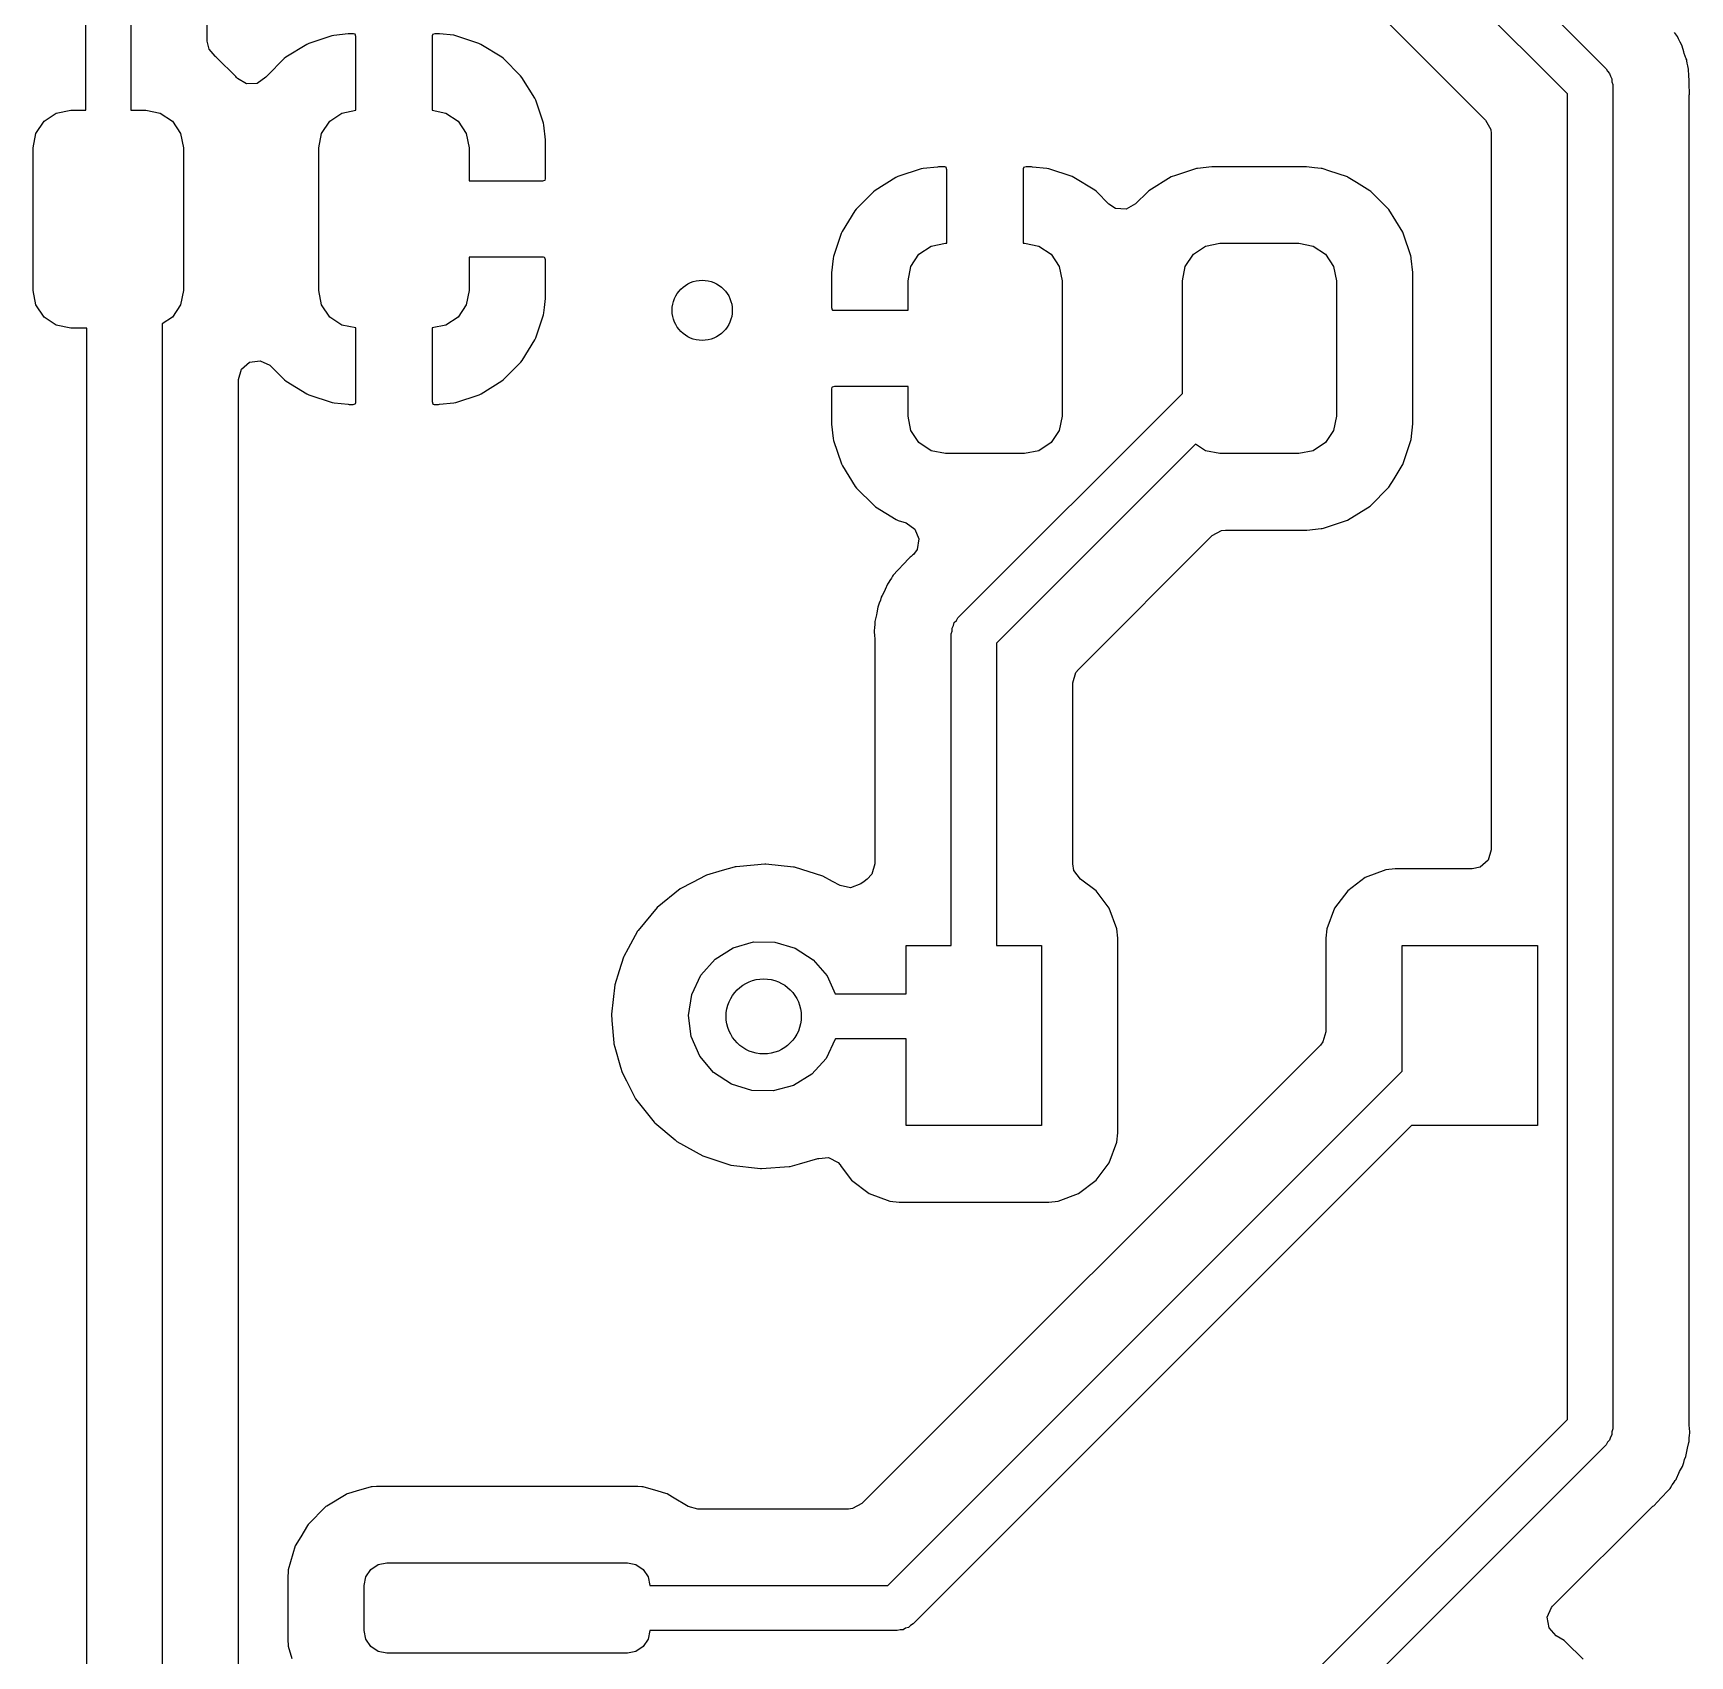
# Model space of a CAD drawing. Extents: x 51 to 243, y -135 to -54.
# Drawn here: x 224.4 to 235.42, y -93.03 to -82.23 of the extents above; entities that cross this region are included whole.
import ezdxf

# ---------------------------------------------------------------- set-up
doc = ezdxf.new("R2010")
doc.units = 0
doc.layers.add('BLACK', color=7, linetype='CONTINUOUS')

msp = doc.modelspace()

# ---------------------------------------------------------------- linework, layer by layer
at = {"layer": 'BLACK', "linetype": 'CONTINUOUS'}
for p, q in [((224.753, -82.742), (224.753, -80.325)), ((225.053, -80.3871), (225.053, -82.742)), ((232.993, -80.5924), (234.867, -82.4659)), ((234.611, -82.6341), (232.905, -80.9286)), ((225.561, -82.2824), (225.561, -81.0715)), ((232.795, -81.5374), (234.065, -82.8079)), ((225.574, -82.3369), (225.561, -82.2824)), ((226.223, -82.3048), (226.085, -82.3901)), ((226.236, -82.2986), (226.223, -82.3048)), ((226.39, -82.2471), (226.236, -82.2986)), ((226.404, -82.2443), (226.39, -82.2471)), ((226.499, -82.2343), (226.404, -82.2443)), ((226.506, -82.234), (226.499, -82.2343)), ((226.535, -82.234), (226.506, -82.234)), ((226.543, -82.2357), (226.535, -82.234)), ((226.545, -82.2369), (226.543, -82.2357)), ((226.549, -82.2521), (226.545, -82.2369)), ((226.549, -82.7428), (226.549, -82.2521)), ((227.059, -82.2399), (227.057, -82.2475)), ((227.057, -82.2475), (227.057, -82.7428)), ((227.06, -82.2385), (227.059, -82.2399)), ((227.075, -82.234), (227.06, -82.2385)), ((227.1, -82.234), (227.075, -82.234)), ((227.107, -82.2343), (227.1, -82.234)), ((227.201, -82.244), (227.107, -82.2343)), ((227.214, -82.2469), (227.201, -82.244)), ((227.369, -82.298), (227.214, -82.2469)), ((227.382, -82.3042), (227.369, -82.298)), ((227.52, -82.3892), (227.382, -82.3042)), ((235.342, -82.2523), (235.322, -82.2247)), ((235.348, -82.2671), (235.342, -82.2523)), ((235.35, -82.2722), (235.348, -82.2671)), ((235.359, -82.29), (235.35, -82.2722)), ((235.37, -82.3084), (235.359, -82.29)), ((235.372, -82.316), (235.37, -82.3084)), ((235.383, -82.3528), (235.372, -82.316)), ((225.615, -82.383), (225.574, -82.3369)), ((225.614, -82.3843), (225.615, -82.383)), ((225.62, -82.3889), (225.614, -82.3843)), ((225.626, -82.3927), (225.62, -82.3889)), ((225.751, -82.5177), (225.626, -82.3927)), ((226.074, -82.3991), (225.959, -82.5138)), ((226.085, -82.3901), (226.074, -82.3991)), ((227.531, -82.3983), (227.52, -82.3892)), ((227.646, -82.5128), (227.531, -82.3983)), ((235.386, -82.364), (235.383, -82.3528)), ((235.4, -82.3996), (235.386, -82.364)), ((235.403, -82.4069), (235.4, -82.3996)), ((235.4, -82.3996), (235.4, -82.3996)), ((235.404, -82.4148), (235.403, -82.4069)), ((235.406, -82.4282), (235.404, -82.4148)), ((235.404, -82.4148), (235.404, -82.4148)), ((235.41, -82.4476), (235.406, -82.4282)), ((225.755, -82.5236), (225.751, -82.5177)), ((225.762, -82.5314), (225.755, -82.5236)), ((225.823, -82.5671), (225.762, -82.5314)), ((225.952, -82.5228), (225.894, -82.5638)), ((225.959, -82.5138), (225.952, -82.5228)), ((227.655, -82.5242), (227.646, -82.5128)), ((227.74, -82.662), (227.655, -82.5242)), ((234.867, -82.4659), (234.876, -82.483)), ((234.876, -82.483), (234.89, -82.497)), ((234.89, -82.497), (234.896, -82.5161)), ((234.896, -82.5161), (234.905, -82.5332)), ((234.905, -82.5332), (234.905, -82.5529)), ((235.416, -82.4682), (235.41, -82.4476)), ((235.417, -82.5128), (235.416, -82.4682)), ((235.418, -82.5143), (235.417, -82.5128)), ((235.418, -82.5262), (235.418, -82.5143)), ((235.419, -82.5306), (235.418, -82.5262)), ((235.419, -82.5597), (235.419, -82.5306)), ((225.894, -82.5638), (225.823, -82.5671)), ((234.611, -91.4555), (234.611, -82.6341)), ((234.905, -82.5529), (234.911, -82.572)), ((234.911, -82.572), (234.911, -91.5176)), ((235.419, -82.5636), (235.419, -82.5597)), ((235.421, -82.6345), (235.419, -82.5636)), ((235.419, -82.6541), (235.42, -82.6422)), ((235.419, -91.4806), (235.419, -82.6541)), ((235.42, -82.6422), (235.421, -82.6345)), ((235.42, -82.6422), (235.42, -82.6422)), ((224.476, -82.8152), (224.557, -82.761)), ((224.557, -82.761), (224.653, -82.742)), ((224.653, -82.742), (224.753, -82.742)), ((225.053, -82.742), (225.153, -82.742)), ((225.153, -82.742), (225.249, -82.761)), ((225.249, -82.761), (225.33, -82.8152)), ((226.376, -82.8152), (226.457, -82.761)), ((226.457, -82.761), (226.549, -82.7428)), ((227.057, -82.7428), (227.149, -82.761)), ((227.149, -82.761), (227.23, -82.8152)), ((227.746, -82.6752), (227.74, -82.662)), ((227.798, -82.8294), (227.746, -82.6752)), ((224.422, -82.8963), (224.476, -82.8152)), ((225.33, -82.8152), (225.384, -82.8963)), ((226.322, -82.8963), (226.376, -82.8152)), ((227.23, -82.8152), (227.284, -82.8963)), ((227.801, -82.8428), (227.798, -82.8294)), ((227.811, -82.9384), (227.801, -82.8428)), ((234.065, -82.8079), (234.099, -82.8702)), ((234.099, -82.8702), (234.102, -82.897)), ((224.403, -82.992), (224.422, -82.8963)), ((225.384, -82.8963), (225.403, -82.992)), ((226.303, -82.992), (226.322, -82.8963)), ((227.284, -82.8963), (227.303, -82.992)), ((227.811, -82.9449), (227.811, -82.9384)), ((227.811, -83.1995), (227.811, -82.9449)), ((234.102, -82.897), (234.102, -87.6655)), ((224.403, -83.942), (224.403, -82.992)), ((225.403, -82.992), (225.403, -83.942)), ((226.303, -83.942), (226.303, -82.992)), ((227.303, -82.992), (227.303, -83.213)), ((227.793, -83.213), (227.808, -83.2085)), ((227.808, -83.2085), (227.809, -83.2071)), ((227.809, -83.2071), (227.811, -83.1995)), ((230.143, -83.1908), (230.005, -83.2761)), ((230.156, -83.1846), (230.143, -83.1908)), ((230.31, -83.1331), (230.156, -83.1846)), ((230.324, -83.1303), (230.31, -83.1331)), ((230.419, -83.1203), (230.324, -83.1303)), ((230.426, -83.12), (230.419, -83.1203)), ((230.468, -83.12), (230.426, -83.12)), ((230.476, -83.1217), (230.468, -83.12)), ((230.477, -83.1229), (230.476, -83.1217)), ((230.481, -83.1381), (230.477, -83.1229)), ((230.481, -83.628), (230.481, -83.1381)), ((230.991, -83.1259), (230.989, -83.1335)), ((230.989, -83.1335), (230.989, -83.628)), ((230.992, -83.1245), (230.991, -83.1259)), ((231.008, -83.12), (230.992, -83.1245)), ((231.045, -83.12), (231.008, -83.12)), ((231.052, -83.1203), (231.045, -83.12)), ((231.146, -83.13), (231.052, -83.1203)), ((231.159, -83.1329), (231.146, -83.13)), ((231.314, -83.184), (231.159, -83.1329)), ((231.327, -83.1902), (231.314, -83.184)), ((231.465, -83.2752), (231.327, -83.1902)), ((231.974, -83.1864), (231.824, -83.2795)), ((232.003, -83.1767), (231.974, -83.1864)), ((232.135, -83.1327), (232.003, -83.1767)), ((232.142, -83.1305), (232.135, -83.1327)), ((232.135, -83.1327), (232.135, -83.1327)), ((232.149, -83.1298), (232.142, -83.1305)), ((232.244, -83.1198), (232.149, -83.1298)), ((232.149, -83.1298), (232.149, -83.1298)), ((232.248, -83.1195), (232.244, -83.1198)), ((232.244, -83.1198), (232.244, -83.1198)), ((232.873, -83.1195), (232.248, -83.1195)), ((232.928, -83.1251), (232.873, -83.1195)), ((232.971, -83.1295), (232.928, -83.1251)), ((232.978, -83.1302), (232.971, -83.1295)), ((232.971, -83.1295), (232.971, -83.1295)), ((232.984, -83.1324), (232.978, -83.1302)), ((233.022, -83.1449), (232.984, -83.1324)), ((232.984, -83.1324), (232.984, -83.1324)), ((233.146, -83.1859), (233.022, -83.1449)), ((233.152, -83.1897), (233.146, -83.1859)), ((233.206, -83.2231), (233.152, -83.1897)), ((233.152, -83.1897), (233.152, -83.1897)), ((227.303, -83.213), (227.793, -83.213)), ((229.994, -83.2851), (229.879, -83.3998)), ((230.005, -83.2761), (229.994, -83.2851)), ((231.476, -83.2843), (231.465, -83.2752)), ((231.559, -83.3666), (231.476, -83.2843)), ((231.818, -83.2847), (231.737, -83.3665)), ((231.824, -83.2795), (231.818, -83.2847)), ((233.296, -83.2787), (233.206, -83.2231)), ((233.301, -83.2839), (233.296, -83.2787)), ((233.388, -83.3707), (233.301, -83.2839)), ((229.87, -83.4112), (229.785, -83.5492)), ((229.879, -83.3998), (229.87, -83.4112)), ((231.604, -83.3955), (231.559, -83.3666)), ((231.675, -83.4005), (231.604, -83.3955)), ((231.737, -83.3665), (231.675, -83.4005)), ((233.421, -83.4037), (233.388, -83.3707)), ((233.515, -83.5541), (233.421, -83.4037)), ((229.779, -83.5624), (229.728, -83.7167)), ((229.785, -83.5492), (229.779, -83.5624)), ((230.296, -83.7012), (230.377, -83.647)), ((230.377, -83.647), (230.473, -83.628)), ((230.473, -83.628), (230.481, -83.628)), ((230.989, -83.628), (230.998, -83.628)), ((230.998, -83.628), (231.094, -83.647)), ((231.094, -83.647), (231.175, -83.7012)), ((232.121, -83.7012), (232.202, -83.647)), ((232.202, -83.647), (232.298, -83.628)), ((232.298, -83.628), (232.823, -83.628)), ((232.823, -83.628), (232.919, -83.647)), ((232.919, -83.647), (233, -83.7012)), ((233.519, -83.5662), (233.515, -83.5541)), ((233.567, -83.7115), (233.519, -83.5662)), ((227.797, -83.721), (227.303, -83.721)), ((227.303, -83.721), (227.303, -83.942)), ((227.805, -83.7227), (227.797, -83.721)), ((227.807, -83.7239), (227.805, -83.7227)), ((227.811, -83.7391), (227.807, -83.7239)), ((227.811, -83.9891), (227.811, -83.7391)), ((229.725, -83.7301), (229.715, -83.8244)), ((229.728, -83.7167), (229.725, -83.7301)), ((230.242, -83.7823), (230.296, -83.7012)), ((231.175, -83.7012), (231.229, -83.7823)), ((232.067, -83.7823), (232.121, -83.7012)), ((233, -83.7012), (233.054, -83.7823)), ((233.571, -83.7218), (233.567, -83.7115)), ((233.571, -83.7287), (233.571, -83.7218)), ((233.581, -83.8234), (233.571, -83.7287)), ((233.571, -83.7287), (233.571, -83.7287)), ((229.715, -83.8244), (229.715, -83.8308)), ((229.715, -83.8308), (229.715, -84.0559)), ((230.223, -83.878), (230.242, -83.7823)), ((231.229, -83.7823), (231.248, -83.878)), ((232.048, -83.878), (232.067, -83.7823)), ((233.054, -83.7823), (233.073, -83.878)), ((233.581, -83.8276), (233.581, -83.8234)), ((233.581, -84.8284), (233.581, -83.8276)), ((224.422, -84.0377), (224.403, -83.942)), ((225.403, -83.942), (225.384, -84.0377)), ((226.322, -84.0377), (226.303, -83.942)), ((227.303, -83.942), (227.284, -84.0377)), ((230.223, -84.074), (230.223, -83.878)), ((231.248, -83.878), (231.248, -84.778)), ((232.048, -84.6284), (232.048, -83.878)), ((233.073, -83.878), (233.073, -84.778)), ((224.476, -84.1188), (224.422, -84.0377)), ((225.384, -84.0377), (225.33, -84.1188)), ((226.376, -84.1188), (226.322, -84.0377)), ((227.284, -84.0377), (227.23, -84.1188)), ((227.798, -84.1033), (227.801, -84.0899)), ((227.801, -84.0899), (227.804, -84.0559)), ((227.804, -84.0559), (227.811, -83.9956)), ((227.811, -83.9956), (227.811, -83.9891)), ((229.715, -84.0559), (229.719, -84.0711)), ((229.719, -84.0711), (229.721, -84.0723)), ((229.721, -84.0723), (229.729, -84.074)), ((229.729, -84.074), (230.223, -84.074)), ((224.557, -84.173), (224.476, -84.1188)), ((224.653, -84.192), (224.557, -84.173)), ((224.761, -84.192), (224.653, -84.192)), ((224.761, -99.605), (224.761, -84.192)), ((225.33, -84.1188), (225.261, -84.1647)), ((225.261, -84.1647), (225.261, -96.37)), ((226.457, -84.173), (226.376, -84.1188)), ((226.549, -84.1912), (226.457, -84.173)), ((226.549, -84.6865), (226.549, -84.1912)), ((227.149, -84.173), (227.057, -84.1912)), ((227.057, -84.1912), (227.057, -84.6819)), ((227.23, -84.1188), (227.149, -84.173)), ((227.747, -84.2576), (227.798, -84.1033)), ((227.656, -84.4088), (227.741, -84.2708)), ((227.741, -84.2708), (227.747, -84.2576)), ((225.79, -84.4666), (225.843, -84.4201)), ((225.843, -84.4201), (225.913, -84.41)), ((225.913, -84.41), (225.978, -84.4395)), ((227.532, -84.5349), (227.647, -84.4202)), ((227.647, -84.4202), (227.656, -84.4088)), ((225.769, -84.5348), (225.79, -84.4666)), ((225.978, -84.4395), (225.985, -84.4456)), ((225.985, -84.4456), (226.075, -84.5357)), ((225.769, -95.7355), (225.769, -84.5348)), ((226.075, -84.5357), (226.086, -84.5448)), ((226.086, -84.5448), (226.224, -84.6298)), ((226.224, -84.6298), (226.237, -84.636)), ((226.237, -84.636), (226.392, -84.6871)), ((227.216, -84.6869), (227.37, -84.6354)), ((227.37, -84.6354), (227.383, -84.6292)), ((227.383, -84.6292), (227.521, -84.5439)), ((227.521, -84.5439), (227.532, -84.5349)), ((229.717, -84.5879), (229.715, -84.5955)), ((229.715, -84.5955), (229.715, -84.8251)), ((229.718, -84.5865), (229.717, -84.5879)), ((229.733, -84.582), (229.718, -84.5865)), ((230.223, -84.582), (229.733, -84.582)), ((230.223, -84.778), (230.223, -84.582)), ((230.555, -86.1214), (232.048, -84.6284)), ((226.392, -84.6871), (226.405, -84.69)), ((226.405, -84.69), (226.499, -84.6997)), ((226.499, -84.6997), (226.506, -84.7)), ((226.506, -84.7), (226.531, -84.7)), ((226.531, -84.7), (226.546, -84.6955)), ((226.546, -84.6955), (226.547, -84.6941)), ((226.547, -84.6941), (226.549, -84.6865)), ((227.057, -84.6819), (227.061, -84.6971)), ((227.061, -84.6971), (227.063, -84.6983)), ((227.063, -84.6983), (227.071, -84.7)), ((227.071, -84.7), (227.1, -84.7)), ((227.1, -84.7), (227.107, -84.6997)), ((227.107, -84.6997), (227.202, -84.6897)), ((227.202, -84.6897), (227.216, -84.6869)), ((229.715, -84.8251), (229.715, -84.8316)), ((229.715, -84.8316), (229.725, -84.9272)), ((230.242, -84.8737), (230.223, -84.778)), ((231.248, -84.778), (231.229, -84.8737)), ((233.073, -84.778), (233.054, -84.8737)), ((233.571, -84.9329), (233.581, -84.8284)), ((229.725, -84.9272), (229.728, -84.9406)), ((229.728, -84.9406), (229.78, -85.0948)), ((230.296, -84.9548), (230.242, -84.8737)), ((230.377, -85.009), (230.296, -84.9548)), ((232.136, -84.9646), (230.811, -86.2896)), ((231.175, -84.9548), (231.094, -85.009)), ((231.229, -84.8737), (231.175, -84.9548)), ((232.202, -85.009), (232.136, -84.9646)), ((233, -84.9548), (232.919, -85.009)), ((233.054, -84.8737), (233, -84.9548)), ((233.515, -85.1007), (233.571, -84.9329)), ((230.473, -85.028), (230.377, -85.009)), ((230.998, -85.028), (230.473, -85.028)), ((231.094, -85.009), (230.998, -85.028)), ((232.298, -85.028), (232.202, -85.009)), ((232.823, -85.028), (232.298, -85.028)), ((232.919, -85.009), (232.823, -85.028)), ((229.78, -85.0948), (229.786, -85.108)), ((229.786, -85.108), (229.871, -85.2458)), ((233.456, -85.1963), (233.511, -85.107)), ((233.511, -85.107), (233.515, -85.1007)), ((233.511, -85.107), (233.511, -85.107)), ((229.871, -85.2458), (229.88, -85.2572)), ((229.88, -85.2572), (229.995, -85.3717)), ((233.297, -85.3765), (233.422, -85.2513)), ((233.422, -85.2513), (233.456, -85.1963)), ((229.995, -85.3717), (230.006, -85.3808)), ((230.006, -85.3808), (230.144, -85.4658)), ((233.147, -85.4695), (233.297, -85.3765)), ((230.144, -85.4658), (230.157, -85.472)), ((230.157, -85.472), (230.21, -85.4893)), ((230.21, -85.4893), (230.268, -85.5298)), ((232.986, -85.5233), (233.14, -85.4719)), ((233.14, -85.4719), (233.147, -85.4695)), ((230.268, -85.5298), (230.295, -85.5953)), ((230.295, -85.5953), (230.283, -85.6652)), ((231.356, -86.4634), (232.246, -85.5734)), ((232.246, -85.5734), (232.309, -85.5394)), ((232.309, -85.5394), (232.335, -85.5365)), ((232.335, -85.5365), (232.873, -85.5365)), ((232.873, -85.5365), (232.877, -85.5362)), ((232.877, -85.5362), (232.972, -85.5262)), ((232.877, -85.5362), (232.877, -85.5362)), ((232.972, -85.5262), (232.979, -85.5255)), ((232.972, -85.5262), (232.972, -85.5262)), ((232.979, -85.5255), (232.986, -85.5233)), ((232.986, -85.5233), (232.986, -85.5233)), ((230.232, -85.7219), (230.189, -85.7678)), ((230.238, -85.7161), (230.232, -85.7219)), ((230.232, -85.7219), (230.232, -85.7219)), ((230.245, -85.7118), (230.238, -85.7161)), ((230.253, -85.7038), (230.245, -85.7118)), ((230.245, -85.7118), (230.245, -85.7118)), ((230.259, -85.698), (230.253, -85.7038)), ((230.283, -85.6652), (230.259, -85.698)), ((230.12, -85.8443), (230.114, -85.8562)), ((230.124, -85.8374), (230.12, -85.8443)), ((230.12, -85.8443), (230.12, -85.8443)), ((230.156, -85.8037), (230.124, -85.8374)), ((230.163, -85.7947), (230.156, -85.8037)), ((230.166, -85.7912), (230.163, -85.7947)), ((230.187, -85.7706), (230.166, -85.7912)), ((230.189, -85.7678), (230.187, -85.7706)), ((230.066, -85.9427), (230.05, -85.9724)), ((230.071, -85.932), (230.066, -85.9427)), ((230.087, -85.8969), (230.071, -85.932)), ((230.09, -85.8896), (230.087, -85.8969)), ((230.087, -85.8969), (230.087, -85.8969)), ((230.095, -85.8828), (230.09, -85.8896)), ((230.103, -85.8727), (230.095, -85.8828)), ((230.114, -85.8562), (230.103, -85.8727)), ((230.022, -86.0502), (230.016, -86.0879)), ((230.024, -86.0423), (230.022, -86.0502)), ((230.032, -86.0226), (230.024, -86.0423)), ((230.039, -86.0039), (230.032, -86.0226)), ((230.044, -85.9832), (230.039, -86.0039)), ((230.05, -85.9724), (230.044, -85.9832)), ((230.002, -86.1658), (230.001, -86.1855)), ((230.007, -86.1276), (230.002, -86.1443)), ((230.002, -86.1443), (230.002, -86.1658)), ((230.014, -86.0996), (230.007, -86.1276)), ((230.016, -86.0879), (230.014, -86.0996)), ((230.516, -86.1887), (230.526, -86.1716)), ((230.526, -86.1716), (230.531, -86.1525)), ((230.531, -86.1525), (230.545, -86.1385)), ((230.545, -86.1385), (230.555, -86.1214)), ((230.001, -86.1855), (229.998, -86.2067)), ((229.998, -86.2067), (230.001, -86.2438)), ((230.001, -86.2438), (230.002, -86.2526)), ((230.002, -86.2526), (230.002, -86.2645)), ((230.002, -86.2645), (230.002, -87.7577)), ((230.511, -86.2275), (230.516, -86.2084)), ((230.511, -88.3), (230.511, -86.2275)), ((230.516, -86.2084), (230.516, -86.1887)), ((230.811, -86.2896), (230.811, -88.3)), ((231.319, -86.5524), (231.34, -86.4843)), ((231.34, -86.4843), (231.356, -86.4634)), ((231.319, -87.7577), (231.319, -86.5524)), ((234.102, -87.6655), (234.082, -87.7336)), ((228.878, -87.8363), (228.79, -87.882)), ((228.883, -87.8334), (228.878, -87.8363)), ((228.878, -87.8363), (228.878, -87.8363)), ((228.987, -87.803), (228.883, -87.8334)), ((229.067, -87.7793), (228.987, -87.803)), ((229.073, -87.7776), (229.067, -87.7793)), ((229.067, -87.7793), (229.067, -87.7793)), ((229.079, -87.777), (229.073, -87.7776)), ((229.199, -87.7661), (229.079, -87.777)), ((229.079, -87.777), (229.079, -87.777)), ((229.27, -87.7596), (229.199, -87.7661)), ((229.276, -87.7603), (229.27, -87.7596)), ((229.461, -87.7797), (229.276, -87.7603)), ((229.276, -87.7603), (229.276, -87.7603)), ((229.467, -87.7803), (229.461, -87.7797)), ((229.461, -87.7797), (229.461, -87.7797)), ((229.656, -87.8388), (229.467, -87.7803)), ((229.982, -87.8258), (229.952, -87.8586)), ((230.002, -87.7577), (229.982, -87.8258)), ((231.327, -87.8017), (231.319, -87.7577)), ((231.37, -87.8586), (231.327, -87.8017)), ((233.401, -87.7983), (233.264, -87.8494)), ((233.463, -87.7915), (233.401, -87.7983)), ((233.976, -87.7915), (233.463, -87.7915)), ((234.028, -87.7801), (233.976, -87.7915)), ((234.082, -87.7336), (234.028, -87.7801)), ((228.708, -87.925), (228.554, -88.049)), ((228.79, -87.882), (228.708, -87.925)), ((229.721, -87.8742), (229.656, -87.8388)), ((229.772, -87.9018), (229.721, -87.8742)), ((229.841, -87.9166), (229.772, -87.9018)), ((229.908, -87.8918), (229.841, -87.9166)), ((229.931, -87.8742), (229.908, -87.8918)), ((229.952, -87.8586), (229.931, -87.8742)), ((231.474, -87.9367), (231.37, -87.8586)), ((231.562, -88.0533), (231.474, -87.9367)), ((233.148, -87.9367), (233.06, -88.0533)), ((233.264, -87.8494), (233.148, -87.9367)), ((228.554, -88.049), (228.427, -88.2005)), ((231.613, -88.1897), (231.562, -88.0533)), ((233.06, -88.0533), (233.009, -88.1897)), ((228.424, -88.2059), (228.361, -88.3205)), ((228.427, -88.2005), (228.424, -88.2059)), ((228.424, -88.2059), (228.424, -88.2059)), ((229.059, -88.3166), (229.195, -88.2776)), ((229.195, -88.2776), (229.337, -88.2785)), ((231.619, -88.2519), (231.613, -88.1897)), ((231.619, -89.5481), (231.619, -88.2519)), ((233.009, -88.1897), (233.002, -88.2519)), ((233.002, -88.2519), (233.002, -88.8751)), ((228.33, -88.3797), (228.301, -88.4702)), ((228.332, -88.3738), (228.33, -88.3797)), ((228.33, -88.3797), (228.33, -88.3797)), ((228.361, -88.3205), (228.332, -88.3738)), ((228.939, -88.3922), (229.059, -88.3166)), ((229.337, -88.2785), (229.473, -88.3191)), ((229.473, -88.3191), (229.592, -88.3962)), ((230.211, -88.623), (230.211, -88.3)), ((230.211, -88.3), (230.511, -88.3)), ((230.811, -88.3), (231.111, -88.3)), ((231.111, -88.3), (231.111, -89.5)), ((233.511, -89.1379), (233.511, -88.3)), ((233.511, -88.3), (234.411, -88.3)), ((234.411, -88.3), (234.411, -89.5)), ((228.301, -88.4702), (228.272, -88.5623)), ((228.785, -88.6268), (228.845, -88.4985)), ((228.845, -88.4985), (228.939, -88.3922)), ((229.592, -88.3962), (229.684, -88.5036)), ((228.272, -88.5623), (228.25, -88.7589)), ((229.684, -88.5036), (229.739, -88.623)), ((228.763, -88.7669), (228.785, -88.6268)), ((229.739, -88.623), (230.211, -88.623)), ((228.25, -88.7589), (228.253, -88.8003)), ((228.253, -88.8003), (228.266, -88.9497)), ((228.781, -88.9075), (228.763, -88.7669)), ((228.839, -89.0372), (228.781, -88.9075)), ((229.739, -88.925), (229.678, -89.0526)), ((229.74, -88.923), (229.739, -88.925)), ((230.211, -88.923), (229.74, -88.923)), ((230.211, -89.5), (230.211, -88.923)), ((233.002, -88.8751), (232.982, -88.9432)), ((228.266, -88.9497), (228.266, -88.9559)), ((228.266, -88.9559), (228.273, -88.9784)), ((228.273, -88.9784), (228.311, -89.1106)), ((228.93, -89.1457), (228.839, -89.0372)), ((232.966, -88.9641), (229.915, -92.0146)), ((232.982, -88.9432), (232.966, -88.9641)), ((228.311, -89.1106), (228.321, -89.1461)), ((228.321, -89.1461), (228.35, -89.2026)), ((229.048, -89.2243), (228.93, -89.1457)), ((229.582, -89.1577), (229.462, -89.2319)), ((229.678, -89.0526), (229.582, -89.1577)), ((230.089, -92.56), (233.511, -89.1379)), ((228.35, -89.2026), (228.397, -89.2945)), ((229.183, -89.2666), (229.048, -89.2243)), ((229.325, -89.2692), (229.183, -89.2666)), ((229.462, -89.2319), (229.325, -89.2692)), ((228.397, -89.2945), (228.411, -89.322)), ((228.411, -89.322), (228.534, -89.477)), ((228.534, -89.477), (228.539, -89.4809)), ((228.539, -89.4809), (228.539, -89.4809)), ((228.539, -89.4809), (228.673, -89.5948)), ((228.673, -89.5948), (228.685, -89.6051)), ((231.111, -89.5), (230.211, -89.5)), ((233.573, -89.5), (230.257, -92.8161)), ((231.613, -89.6103), (231.619, -89.5481)), ((234.411, -89.5), (233.573, -89.5)), ((228.685, -89.6051), (228.857, -89.7016)), ((228.857, -89.7016), (229.045, -89.7627)), ((231.562, -89.7467), (231.613, -89.6103)), ((229.045, -89.7627), (229.242, -89.7862)), ((229.242, -89.7862), (229.248, -89.7857)), ((229.248, -89.7857), (229.433, -89.7715)), ((229.248, -89.7857), (229.248, -89.7857)), ((229.433, -89.7715), (229.439, -89.771)), ((229.433, -89.7715), (229.433, -89.7715)), ((229.439, -89.771), (229.5, -89.7539)), ((229.5, -89.7539), (229.624, -89.7195)), ((229.624, -89.7195), (229.625, -89.719)), ((229.624, -89.7195), (229.624, -89.7195)), ((229.625, -89.719), (229.629, -89.7178)), ((229.625, -89.719), (229.625, -89.719)), ((229.629, -89.7178), (229.63, -89.7186)), ((229.63, -89.7186), (229.695, -89.713)), ((229.695, -89.713), (229.758, -89.7462)), ((229.758, -89.7462), (229.771, -89.7609)), ((229.771, -89.7609), (229.779, -89.771)), ((229.779, -89.771), (229.848, -89.8633)), ((231.474, -89.8633), (231.562, -89.7467)), ((229.848, -89.8633), (229.964, -89.9506)), ((231.358, -89.9506), (231.474, -89.8633)), ((229.964, -89.9506), (230.101, -90.0017)), ((230.101, -90.0017), (230.163, -90.0085)), ((230.163, -90.0085), (231.159, -90.0085)), ((231.159, -90.0085), (231.221, -90.0017)), ((231.221, -90.0017), (231.358, -89.9506)), ((232.89, -93.1756), (234.611, -91.4555)), ((234.896, -91.5736), (234.89, -91.5926)), ((234.905, -91.5565), (234.896, -91.5736)), ((234.911, -91.5176), (234.905, -91.5367)), ((234.905, -91.5367), (234.905, -91.5565)), ((235.42, -91.4925), (235.419, -91.4806)), ((235.419, -91.5794), (235.421, -91.5597)), ((235.419, -91.6008), (235.419, -91.5794)), ((235.424, -91.5385), (235.42, -91.4925)), ((235.421, -91.5597), (235.423, -91.5463)), ((235.423, -91.5463), (235.424, -91.5385)), ((234.867, -91.6237), (233.146, -93.3438)), ((234.876, -91.6066), (234.867, -91.6237)), ((234.89, -91.5926), (234.876, -91.6066)), ((235.398, -91.7028), (235.405, -91.6572)), ((235.405, -91.6572), (235.408, -91.6456)), ((235.408, -91.6456), (235.417, -91.6085)), ((235.417, -91.6085), (235.419, -91.6008)), ((235.35, -91.8131), (235.355, -91.8024)), ((235.355, -91.8024), (235.374, -91.7689)), ((235.374, -91.7689), (235.378, -91.762)), ((235.374, -91.7689), (235.374, -91.7689)), ((235.378, -91.762), (235.383, -91.7412)), ((235.383, -91.7412), (235.389, -91.7225)), ((235.389, -91.7225), (235.398, -91.7028)), ((226.652, -91.9044), (226.552, -91.9335)), ((226.659, -91.9039), (226.652, -91.9044)), ((226.687, -91.9017), (226.659, -91.9039)), ((226.659, -91.9039), (226.659, -91.9039)), ((226.689, -91.9015), (226.687, -91.9017)), ((226.687, -91.9017), (226.687, -91.9017)), ((228.423, -91.9015), (226.689, -91.9015)), ((228.425, -91.9017), (228.423, -91.9015)), ((228.453, -91.9039), (228.425, -91.9017)), ((228.425, -91.9017), (228.425, -91.9017)), ((228.46, -91.9044), (228.453, -91.9039)), ((228.453, -91.9039), (228.453, -91.9039)), ((228.56, -91.9335), (228.46, -91.9044)), ((235.266, -91.9414), (235.292, -91.9136)), ((235.292, -91.9136), (235.297, -91.9078)), ((235.297, -91.9078), (235.305, -91.8934)), ((235.305, -91.8934), (235.308, -91.889)), ((235.308, -91.889), (235.319, -91.8725)), ((235.319, -91.8725), (235.327, -91.8618)), ((235.327, -91.8618), (235.332, -91.8555)), ((235.332, -91.8555), (235.335, -91.8482)), ((235.335, -91.8482), (235.35, -91.8131)), ((226.486, -91.9549), (226.356, -92.0315)), ((226.492, -91.9509), (226.486, -91.9549)), ((226.486, -91.9549), (226.486, -91.9549)), ((226.5, -91.9486), (226.492, -91.9509)), ((226.552, -91.9335), (226.5, -91.9486)), ((226.5, -91.9486), (226.5, -91.9486)), ((228.612, -91.9486), (228.56, -91.9335)), ((228.62, -91.9509), (228.612, -91.9486)), ((228.612, -91.9486), (228.612, -91.9486)), ((228.656, -91.9721), (228.62, -91.9509)), ((228.76, -92.034), (228.656, -91.9721)), ((229.915, -92.0146), (229.853, -92.0486)), ((235.184, -92.0291), (235.232, -91.9774)), ((235.232, -91.9774), (235.235, -91.9745)), ((235.235, -91.9745), (235.255, -91.954)), ((235.255, -91.954), (235.258, -91.9505)), ((235.258, -91.9505), (235.266, -91.9414)), ((226.349, -92.0355), (226.232, -92.1532)), ((226.356, -92.0315), (226.349, -92.0355)), ((226.356, -92.0315), (226.356, -92.0315)), ((228.824, -92.0515), (228.76, -92.034)), ((229.826, -92.0515), (228.824, -92.0515)), ((229.853, -92.0486), (229.826, -92.0515)), ((234.511, -92.698), (235.168, -92.0413)), ((235.168, -92.0413), (235.177, -92.0333)), ((235.177, -92.0333), (235.184, -92.0291)), ((235.177, -92.0333), (235.177, -92.0333)), ((226.183, -92.2358), (226.147, -92.2964)), ((226.228, -92.16), (226.183, -92.2358)), ((226.232, -92.1532), (226.228, -92.16)), ((226.228, -92.16), (226.228, -92.16)), ((226.147, -92.2964), (226.1, -92.4562)), ((226.1, -92.4626), (226.099, -92.4786)), ((226.1, -92.4562), (226.1, -92.4626)), ((226.1, -92.4626), (226.1, -92.4626)), ((226.617, -92.5026), (226.65, -92.4539)), ((226.65, -92.4539), (226.699, -92.4214)), ((226.699, -92.4214), (226.756, -92.41)), ((226.756, -92.41), (228.356, -92.41)), ((228.356, -92.41), (228.413, -92.4214)), ((228.413, -92.4214), (228.462, -92.4539)), ((228.462, -92.4539), (228.495, -92.5026)), ((226.099, -92.4786), (226.097, -92.4935)), ((226.097, -92.4935), (226.097, -92.9265)), ((226.606, -92.56), (226.617, -92.5026)), ((226.606, -92.86), (226.606, -92.56)), ((228.495, -92.5026), (228.506, -92.56)), ((228.506, -92.56), (230.089, -92.56)), ((234.475, -92.7715), (234.504, -92.7064)), ((234.487, -92.8416), (234.475, -92.7715)), ((234.504, -92.7064), (234.511, -92.698)), ((226.617, -92.9174), (226.606, -92.86)), ((228.506, -92.86), (228.495, -92.9174)), ((230.151, -92.86), (228.506, -92.86)), ((230.17, -92.8549), (230.151, -92.86)), ((230.19, -92.8549), (230.17, -92.8549)), ((230.207, -92.845), (230.19, -92.8549)), ((230.226, -92.8399), (230.207, -92.845)), ((230.24, -92.8259), (230.226, -92.8399)), ((230.257, -92.8161), (230.24, -92.8259)), ((234.534, -92.8944), (234.487, -92.8416)), ((234.588, -92.9272), (234.534, -92.8944)), ((226.097, -92.9265), (226.098, -92.929)), ((226.098, -92.929), (226.098, -92.929)), ((226.098, -92.929), (226.1, -92.9524)), ((226.1, -92.9524), (226.1, -92.9638)), ((226.1, -92.9638), (226.125, -93.0471)), ((226.65, -92.9661), (226.617, -92.9174)), ((226.699, -92.9986), (226.65, -92.9661)), ((226.756, -93.01), (226.699, -92.9986)), ((228.356, -93.01), (226.756, -93.01)), ((228.413, -92.9986), (228.356, -93.01)), ((228.462, -92.9661), (228.413, -92.9986)), ((228.495, -92.9174), (228.462, -92.9661)), ((234.599, -92.9363), (234.588, -92.9272)), ((234.714, -93.0508), (234.599, -92.9363))]:
    msp.add_line(p, q, dxfattribs=at)
at = {"layer": 'BLACK'}
for centre, radius in [((228.854, -84.074), 0.2), ((229.263, -88.773), 0.25)]:
    msp.add_circle(centre, radius, dxfattribs=at)

doc.saveas('drawing.dxf')
